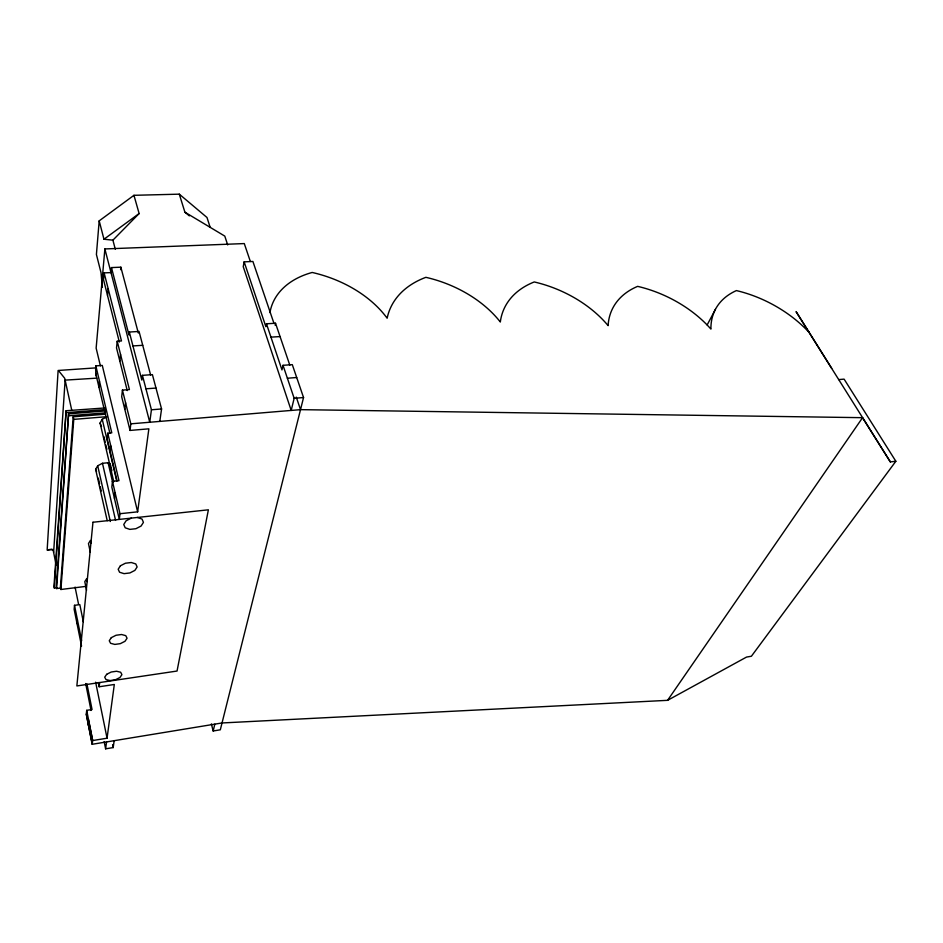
<?xml version="1.0" encoding="UTF-8"?>
<svg xmlns="http://www.w3.org/2000/svg" width="943" height="943" viewBox="0 0 943 943"><rect width="100%" height="100%" fill="white"/><g stroke="black" fill="none" stroke-linecap="round" stroke-linejoin="round"><path stroke-width="1.41" d="M53.621 552.362L65.126 380.123L96.811 378.143M109.871 433.202L105.368 414.213L104.814 407.965L66.116 410.724L53.975 586.251L54.329 588.043L57.24 587.689M54.329 588.043L66.116 410.724M105.05 410.948L68.58 413.859L56.262 586.77L56.615 588.562L60.941 588.031M56.615 588.562L68.58 413.859M105.368 414.213L73.2 416.806L60.435 587.065L60.906 589.493L86.155 586.357M60.906 589.493L73.766 419.376L73.2 416.806M210.089 227.086L206.988 217.491L179.3 194.164L133.953 195.307L99.192 220.862L96.41 254.492L101.042 272.786L102.363 287.379M250.343 261.459L244.284 243.577L104.873 248.94L96.139 348.12L100.406 365.896M83.338 621.873L79.825 604.64L74.509 605.312L74.155 609.319L81.546 646.108M96.316 376.057A7.226 1.167 84.9 0 1 95.667 367.9L95.844 365.872L102.28 365.436L137.643 511.837L119.997 513.711L119.313 519.404L111.828 487.095L112.465 481.331L118.995 480.682L107.785 433.191L111.781 432.849L95.844 365.872M138.315 332.997L120.857 267.187L111.463 267.588L111.003 272.586L104.131 272.892L103.518 279.682L119.337 342.026M98.885 386.901L99.439 380.984M77.031 623.653L77.409 619.681M107.537 295.489L108.162 288.711M104.814 407.965L104.543 410.724L95.644 373.228M120.61 269.674L120.857 267.187M104.131 272.892L121.482 340.953L117.215 341.225L116.519 347.932L127.246 390.591M107.785 433.191L107.184 439.025L117.026 480.883M119.808 361.028L120.527 354.332M110.166 451.685L110.779 445.862M838.74 379.605L844.103 379.121L895.85 461.268L751.394 656.245L746.538 657.071L667.585 700.331L222.029 722.963L92.214 744.286L86.284 714.146L86.709 710.338L92.049 709.513L86.933 683.923M117.215 341.225L129.427 389.577L122.425 390.107L121.694 396.755L130.04 430.432L148.864 428.829L137.643 511.837M150.644 375.102L139.045 331.441L129.321 332.03L128.991 335.001L111.463 267.588M88.43 725.45L88.854 721.666M114.48 498.529L115.129 492.788M124.794 409.297L125.56 402.661M86.284 714.146L92.214 744.286L92.662 740.55L107.054 738.204L114.315 684.488L99.145 686.763L99.652 682.555M130.04 430.432L130.829 423.831L122.425 390.107M159.791 421.415L161.571 408.967L152.401 374.63L142.428 375.349L141.839 380.088L129.321 332.03M114.174 740.679L113.184 747.575L105.616 748.836L106.547 741.929M142.428 375.349L151.434 409.781L149.748 422.252L104.873 248.94M273.977 323.402L252.901 261.47L244.143 261.848L243.235 266.692L291.198 410.429L294.157 398.3L283.018 365.318L292.295 364.646L303.552 397.545L220.32 729.799L213.165 730.99L211.373 723.894M289.819 365.165L275.521 323.249L266.468 323.791L265.867 326.691L244.143 261.848M275.108 325.182L275.521 323.249M283.018 365.318L281.969 369.915L266.468 323.791M213.165 730.99L214.827 724.153M707.156 324.946L715.431 309.351M113.749 481.637L100.076 423.042L102.233 419.281L107.196 416.653M107.219 520.701L95.62 469.308L97.695 465.783L102.469 463.284L108.103 462.754L110.272 463.579M667.585 700.331L862.562 417.678L890.345 461.905L895.85 461.268M99.192 220.862L103.966 239.227L112.901 240.17L139.128 213.554L133.953 195.307M103.966 239.227L139.128 213.554M131.313 518.108L126.079 520.819L123.745 524.52L125.195 527.785L129.839 529.388L135.898 528.717L141.085 526.041L143.442 522.375L142.051 519.086L137.419 517.448M47.822 549.793L51.452 549.25L53.279 550.629L56.12 565.093M52.82 549.463L47.15 550.111L58.112 370.481L95.667 367.9M130.829 423.831L300.522 409.651L862.562 417.678M73.766 419.376L105.97 416.759M69.004 415.757L105.498 412.834M151.434 409.781L161.571 408.967M294.157 398.3L303.552 397.545M66.529 412.633L105.192 409.557M145.953 388.811L155.984 388.068M287.379 378.226L296.703 377.518M132.939 345.928L142.723 345.315M270.959 337.146L280.071 336.568M179.3 194.164L184.899 212.187L224.788 236.104L227.687 244.921M184.899 212.187L189.354 215.888M58.843 371.035L64.725 378.296L71.739 410.146M831.702 368.383L796.069 311.614L890.345 461.905M95.62 469.308L96.563 471.417M100.076 423.042L101.538 426.484M296.279 397.121L300.522 409.651M112.901 240.17L115.305 249.258M102.233 419.281L116.673 480.777M103.871 436.468L105.203 442.173M105.864 445.025L106.865 449.304M110.531 465.005L111.863 470.71M112.465 481.331L119.997 513.711M108.103 462.754L112.747 482.71M102.469 463.284L115.588 520.383M97.695 465.783L110.343 521.503M98.32 478.172L99.616 483.877M100.253 486.729L101.219 491.008M91.011 543.298L90.387 540.445L88.465 543.581L90.292 552.162M87.251 581.56L86.65 578.707L84.787 581.666L86.567 590.224M112.594 744.699L113.184 747.575M95.632 682.19L107.054 738.204M75.075 587.088L78.575 604.322M104.154 741.622L105.616 748.836M74.509 605.312L81.652 640.78M88.394 719.379L92.662 740.55L86.709 710.338M98.308 682.52L99.145 686.763M85.672 683.522L91.035 710.48M809.07 332.372A95.868 60.128 27.3 0 0 736.4 290.585A100.418 61.366 28.4 0 0 710.916 329.083A97.494 63.476 24.9 0 0 637.645 286.366A101.95 64.819 26.4 0 0 608.117 325.63A99.51 66.894 22 0 0 534.245 281.957A103.813 68.391 23.9 0 0 500.32 322.011A102.021 70.301 18.3 0 0 425.882 277.325A106.123 72.01 20.6 0 0 387.149 318.215A105.239 73.578 14.1 0 0 312.192 272.468A87.888 60.576 16.1 0 0 269.969 312.628M92.968 522.245L76.855 685.95L177.048 671.039L208.379 509.809L92.968 522.245M120.398 565.8L118.17 569.254L119.584 572.248L124.063 573.65L129.898 572.943L134.884 570.385L137.136 566.967L135.78 563.949L131.313 562.511L125.431 563.219L120.398 565.8M111.321 637.645L109.247 640.721L110.602 643.303L114.834 644.423L120.315 643.656L124.983 641.299L127.069 638.246L125.773 635.653L121.553 634.509L116.024 635.264L111.321 637.645M106.689 674.304L104.697 677.192L106.017 679.585L110.107 680.563L115.411 679.773L119.926 677.522L121.93 674.646L120.657 672.241L116.567 671.239L111.227 672.017L106.689 674.304"/></g></svg>
